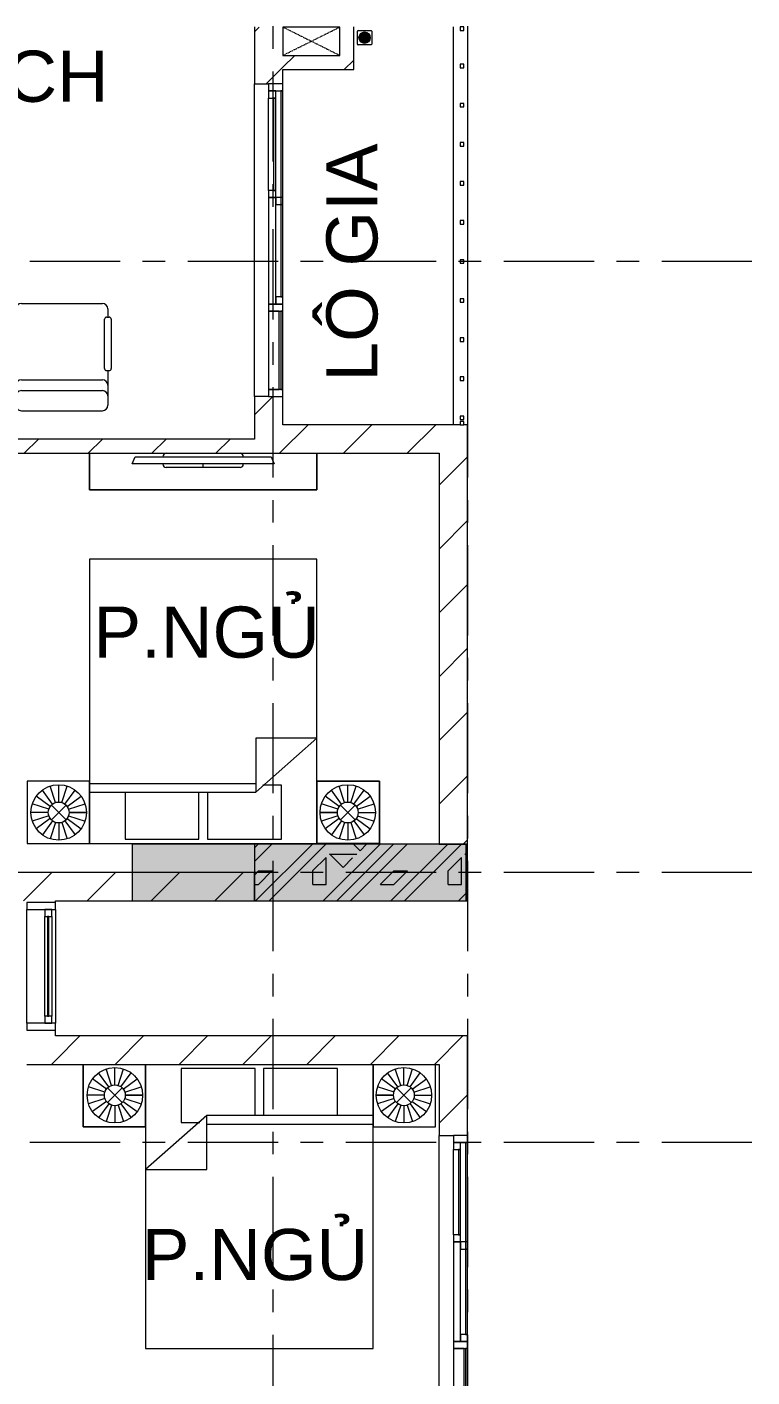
# Model space of a CAD drawing. Header units: millimetres. Extents: x -20144 to 117103, y -11426 to 48263.
# Drawn here: x 108901 to 114001, y 23300 to 32800 of the extents above; entities that cross this region are included whole.
import ezdxf

# ---------------------------------------------------------------- set-up
doc = ezdxf.new("R2010")
doc.units = ezdxf.units.MM
doc.linetypes.add('Dash_2_', pattern=[6.35, 3.175, -3.175])
doc.linetypes.add('Grid Line', pattern=[22.225, 12.7, -3.175, 3.175, -3.175])
for name, color, linetype, lineweight in [('A-DETL-GENF', 31, 'Continuous', 5), ('A-DETL-GENF-HDLN', 161, 'Dash_2_', 5), ('CHU', 181, 'Continuous', 5), ('CUA', 31, 'Continuous', 9), ('HATCH-TUONG', 152, 'Continuous', 9), ('NET CAT', 3, 'Continuous', 5), ('NET THAY 2', 55, 'Continuous', 5), ('NET-CAT', 3, 'Continuous', 9), ('NET-THAY', 2, 'Continuous', 15), ('THIET BI', 44, 'Continuous', 5), ('THIET-BI', 44, 'Continuous', 5), ('TRUC', 225, 'Continuous', 5)]:
    doc.layers.add(name, color=color, linetype=linetype, lineweight=lineweight)
doc.styles.add('Arial_4', font='arial.ttf', dxfattribs={"height": 360})
pattern_1 = [(45, (71000, 0), (-224.5064, 224.5064), [])]

# ---------------------------------------------------------------- blocks, each defined once
blk = doc.blocks.new('ALC1807-ASCENT PLAZA-KET CAU 1_rvt-1-MẶT BẰNG TẦNG 5 ĐẾN TẦNG 22')
at = {"layer": 'NET CAT'}
blk.add_hatch(color=7, dxfattribs=at).paths.add_polyline_path([(40990.5, 26649.9), (40990.5, 27049.9), (38640.5, 27049.9), (38640.5, 26649.9), (40150.5, 26649.9)], flags=0)
at = {"layer": 'NET CAT', "color": 90, "lineweight": 13}
for p, q in [((39900.5, 27049.9), (38640.5, 27049.9)), ((38640.5, 27049.9), (38640.5, 26649.9)), ((40990.5, 27049.9), (40150.5, 27049.9)), ((40990.5, 26649.9), (40990.5, 27049.9)), ((38640.5, 26649.9), (40990.5, 26649.9))]:
    blk.add_line(p, q, dxfattribs=at)
at = {"layer": 'NET-THAY', "color": 50}
blk.add_line((40990.5, 27049.9), (41000.5, 27049.9), dxfattribs=at)
blk = doc.blocks.new('X-GIUONG - X-GIUONG-V63-MẶT BẰNG TẦNG 23')
at = {"layer": 'THIET BI'}
for p, q in [((-1239, 0), (-1239, -439)), ((-1239, -439), (-1239, 0)), ((-1059.6, -158.2), (-1131.2, -59.5)), ((-1039.2, -147.8), (-1076.9, -31.8)), ((-1016.6, -144.2), (-1016.6, -22.2)), ((-993.9, -147.8), (-956.3, -31.8)), ((-973.5, -158.2), (-901.9, -59.5)), ((-800, -439), (-800, 0)), ((-800, 0), (-800, -2000)), ((-800, 0), (-800, -439)), ((-800, 0), (-800, -2000)), ((-550, -30), (-550, -410)), ((-30, -30), (-550, -30)), ((-30, -360), (-30, -30)), ((30, -30), (30, -360)), ((550, -30), (30, -30)), ((550, -360), (550, -30)), ((800, 0), (800, -439)), ((800, -2000), (800, 0)), ((800, 0), (800, -439)), ((800, -2000), (800, 0)), ((973.5, -158.2), (901.9, -59.5)), ((993.9, -147.8), (956.3, -31.8)), ((1016.6, -144.2), (1016.6, -22.2)), ((1039.2, -147.8), (1076.9, -31.8)), ((1059.6, -158.2), (1131.2, -59.5)), ((1239, -439), (1239, 0)), ((1239, -439), (1239, 0)), ((-1086.1, -194.8), (-1202.1, -157.1)), ((-1075.8, -174.4), (-1174.4, -102.7)), ((-1068.3, -269.1), (-964.8, -165.6)), ((-1068.3, -165.6), (-964.8, -269.1)), ((-957.4, -174.4), (-858.7, -102.7)), ((-947, -194.8), (-831, -157.1)), ((947, -194.8), (831, -157.1)), ((957.4, -174.4), (858.7, -102.7)), ((1068.3, -269.1), (964.8, -165.6)), ((1068.3, -165.6), (964.8, -269.1)), ((1075.8, -174.4), (1174.4, -102.7)), ((1086.1, -194.8), (1202.1, -157.1)), ((-1089.7, -217.4), (-1211.7, -217.4)), ((-1086.1, -240), (-1202.1, -277.7)), ((-1075.8, -260.4), (-1174.4, -332.1)), ((-1059.6, -276.6), (-1131.2, -375.2)), ((-973.5, -276.6), (-901.9, -375.2)), ((-957.4, -260.4), (-858.7, -332.1)), ((-947, -240), (-831, -277.7)), ((-943.4, -217.4), (-821.4, -217.4)), ((-821.4, -217.4), (-943.4, -217.4)), ((943.4, -217.4), (821.4, -217.4)), ((821.4, -217.4), (943.4, -217.4)), ((947, -240), (831, -277.7)), ((957.4, -260.4), (858.7, -332.1)), ((973.5, -276.6), (901.9, -375.2)), ((1059.6, -276.6), (1131.2, -375.2)), ((1075.8, -260.4), (1174.4, -332.1)), ((1086.1, -240), (1202.1, -277.7)), ((1089.7, -217.4), (1211.7, -217.4)), ((-1039.2, -287), (-1076.9, -402.9)), ((-1016.6, -290.5), (-1016.6, -412.5)), ((-993.9, -287), (-956.3, -402.9)), ((-370, -360), (-800, -740)), ((-370, -740), (-370, -360)), ((800, -360), (-370, -360)), ((993.9, -287), (956.3, -402.9)), ((1016.6, -290.5), (1016.6, -412.5)), ((1039.2, -287), (1076.9, -402.9)), ((-1239, -439), (-800, -439)), ((-800, -439), (-1239, -439)), ((-550, -410), (-420, -410)), ((-370, -420), (800, -420)), ((800, -439), (1239, -439)), ((800, -439), (1239, -439)), ((-800, -740), (-370, -740)), ((-800, -2000), (800, -2000)), ((-800, -2000), (800, -2000))]:
    blk.add_line(p, q, dxfattribs=at)
for centre, radius in [((-1016.6, -217.4), 195.1), ((1016.6, -217.4), 195.1), ((-1016.6, -217.4), 73.2), ((1016.6, -217.4), 73.2)]:
    blk.add_circle(centre, radius, dxfattribs=at)
blk = doc.blocks.new('X-PHONG NGU 2 - X-PHONG NGU 2_Recovery_-378306-MẶT BẰNG TẦNG 23')
at = {"layer": 'CUA'}
for p, q in [((-1000, 0), (-1050, 0)), ((-1050, 0), (-1050, -100)), ((-450, 0), (-1000, 0)), ((-1000, 0), (-1000, -75)), ((-1000, -100), (-1000, 0)), ((-450, -75), (-450, 0)), ((-400, 0), (-450, 0)), ((-450, 0), (-450, -100)), ((300, 0), (-400, 0)), ((-400, 0), (-400, -50)), ((-400, -100), (-400, 0)), ((300, -50), (300, 0)), ((350, 0), (300, 0)), ((300, 0), (300, -50)), ((350, -50), (350, 0)), ((350, 0), (950, 0)), ((1000, 0), (950, 0)), ((950, 0), (950, -50)), ((1050, 0), (1000, 0)), ((1000, 0), (1000, -100)), ((1000, -50), (1000, 0)), ((1050, -100), (1050, 0)), ((-1000, -75), (-450, -75)), ((-450, -85), (-1000, -85)), ((-1000, -85), (-1000, -100)), ((-450, -100), (-450, -85)), ((-400, -50), (300, -50)), ((-350, -50), (-400, -50)), ((-400, -50), (-400, -100)), ((-350, -100), (-350, -50)), ((250, -85), (-350, -85)), ((-350, -85), (-350, -100)), ((300, -50), (250, -50)), ((250, -50), (250, -100)), ((1000, -85), (250, -85)), ((250, -85), (250, -100)), ((250, -100), (250, -85)), ((300, -50), (350, -50)), ((300, -100), (300, -50)), ((950, -35), (350, -35)), ((350, -35), (350, -50)), ((350, -50), (950, -50)), ((950, -50), (950, -35)), ((950, -50), (1000, -50)), ((1000, -100), (1000, -85)), ((-1050, -100), (-1000, -100)), ((-1000, -100), (-450, -100)), ((-450, -100), (-400, -100)), ((-400, -100), (-350, -100)), ((-350, -100), (250, -100)), ((250, -100), (1000, -100)), ((250, -100), (300, -100)), ((1000, -100), (1050, -100))]:
    blk.add_line(p, q, dxfattribs=at)
blk = doc.blocks.new('X-PHONG NGU 5 - X-PHONG NGU 900-417337-MẶT BẰNG TẦNG 23')
at = {"layer": 'CUA'}
for p, q in [((-400, 100), (-450, 100)), ((-450, 100), (-450, -100)), ((-400, -100), (-400, 100)), ((-400, 100), (400, 100)), ((450, 100), (400, 100)), ((400, 100), (400, -100)), ((450, -100), (450, 100)), ((-350, -25), (-400, -25)), ((-400, -25), (-400, -75)), ((-400, -75), (-350, -75)), ((-350, -75), (-350, -25)), ((-350, -25), (350, -25)), ((350, -45), (-350, -45)), ((-350, -45), (-350, -55)), ((-350, -55), (350, -55)), ((350, -75), (-350, -75)), ((400, -25), (350, -25)), ((350, -25), (350, -75)), ((350, -55), (350, -45)), ((350, -75), (400, -75)), ((400, -75), (400, -25)), ((-450, -100), (-400, -100)), ((400, -100), (-400, -100)), ((400, -100), (450, -100))]:
    blk.add_line(p, q, dxfattribs=at)
blk = doc.blocks.new('Railing - 25mm-666288-MẶT BẰNG TẦNG 23')
at = {"layer": 'NET THAY 2'}
for p, q in [((12.5, 12.5), (-12.5, 12.5)), ((-12.5, 12.5), (-12.5, -12.5)), ((12.5, -12.5), (12.5, 12.5)), ((-12.5, -12.5), (12.5, -12.5))]:
    blk.add_line(p, q, dxfattribs=at)
blk = doc.blocks.new('Railing - Railing-474190-MẶT BẰNG TẦNG 23')
for p in [(40960.6, 32787.4), (40960.6, 32524.9), (40960.6, 32249.9), (40960.6, 31974.9), (40960.6, 31699.9), (40960.6, 31424.9), (40960.6, 31149.9), (40960.6, 30874.9), (40960.6, 30599.9), (40960.6, 30324.9), (40960.6, 30049.9), (40960.6, 30012.4)]:
    blk.add_blockref('Railing - 25mm-666288-MẶT BẰNG TẦNG 23', p)
blk = doc.blocks.new('X-PHONG NGU 2 - X-PHONG NGU 2200-476018-MẶT BẰNG TẦNG 23')
at = {"layer": 'CUA'}
for p, q in [((-1050, 0), (-1100, 0)), ((-1100, 0), (-1100, -100)), ((-500, 0), (-1050, 0)), ((-1050, 0), (-1050, -75)), ((-1050, -100), (-1050, 0)), ((-500, -75), (-500, 0)), ((-450, 0), (-500, 0)), ((-500, 0), (-500, -100)), ((300, 0), (-450, 0)), ((-450, 0), (-450, -50)), ((-450, -100), (-450, 0)), ((300, -50), (300, 0)), ((350, 0), (300, 0)), ((300, 0), (300, -50)), ((350, -50), (350, 0)), ((350, 0), (1000, 0)), ((1050, 0), (1000, 0)), ((1000, 0), (1000, -50)), ((1100, 0), (1050, 0)), ((1050, 0), (1050, -100)), ((1050, -50), (1050, 0)), ((1100, -100), (1100, 0)), ((-1050, -75), (-500, -75)), ((-500, -85), (-1050, -85)), ((-1050, -85), (-1050, -100)), ((-500, -100), (-500, -85)), ((-450, -50), (300, -50)), ((-400, -50), (-450, -50)), ((-450, -50), (-450, -100)), ((-400, -100), (-400, -50)), ((250, -85), (-400, -85)), ((-400, -85), (-400, -100)), ((300, -50), (250, -50)), ((250, -50), (250, -100)), ((1050, -85), (250, -85)), ((250, -85), (250, -100)), ((250, -100), (250, -85)), ((300, -50), (350, -50)), ((300, -100), (300, -50)), ((1000, -35), (350, -35)), ((350, -35), (350, -50)), ((350, -50), (1000, -50)), ((1000, -50), (1000, -35)), ((1000, -50), (1050, -50)), ((1050, -100), (1050, -85)), ((-1100, -100), (-1050, -100)), ((-1050, -100), (-500, -100)), ((-500, -100), (-450, -100)), ((-450, -100), (-400, -100)), ((-400, -100), (250, -100)), ((250, -100), (1050, -100)), ((250, -100), (300, -100)), ((1050, -100), (1100, -100))]:
    blk.add_line(p, q, dxfattribs=at)
blk = doc.blocks.new('X-GIUONG - X-GIUONG-V64-MẶT BẰNG TẦNG 23')
at = {"layer": 'THIET BI'}
for p, q in [((-800, 0), (-1239, 0)), ((-1239, 0), (-1239, -439)), ((-1239, 0), (-800, 0)), ((-1239, -439), (-1239, 0)), ((-1059.6, -158.2), (-1131.2, -59.5)), ((-1039.2, -147.8), (-1076.9, -31.8)), ((-1016.6, -144.2), (-1016.6, -22.2)), ((-993.9, -147.8), (-956.3, -31.8)), ((-973.5, -158.2), (-901.9, -59.5)), ((-800, -439), (-800, 0)), ((800, 0), (-800, 0)), ((-800, 0), (-800, -2000)), ((800, 0), (-800, 0)), ((-800, 0), (-800, -439)), ((-800, 0), (-800, -2000)), ((-550, -30), (-550, -410)), ((-30, -30), (-550, -30)), ((-30, -360), (-30, -30)), ((30, -30), (30, -360)), ((550, -30), (30, -30)), ((550, -360), (550, -30)), ((1239, 0), (800, 0)), ((800, 0), (800, -439)), ((800, -2000), (800, 0)), ((1239, 0), (800, 0)), ((800, 0), (800, -439)), ((800, -2000), (800, 0)), ((973.5, -158.2), (901.9, -59.5)), ((993.9, -147.8), (956.3, -31.8)), ((1016.6, -144.2), (1016.6, -22.2)), ((1039.2, -147.8), (1076.9, -31.8)), ((1059.6, -158.2), (1131.2, -59.5)), ((1239, -439), (1239, 0)), ((1239, -439), (1239, 0)), ((-1086.1, -194.8), (-1202.1, -157.1)), ((-1075.8, -174.4), (-1174.4, -102.7)), ((-1068.3, -269.1), (-964.8, -165.6)), ((-1068.3, -165.6), (-964.8, -269.1)), ((-957.4, -174.4), (-858.7, -102.7)), ((-947, -194.8), (-831, -157.1)), ((947, -194.8), (831, -157.1)), ((957.4, -174.4), (858.7, -102.7)), ((1068.3, -269.1), (964.8, -165.6)), ((1068.3, -165.6), (964.8, -269.1)), ((1075.8, -174.4), (1174.4, -102.7)), ((1086.1, -194.8), (1202.1, -157.1)), ((-1089.7, -217.4), (-1211.7, -217.4)), ((-1086.1, -240), (-1202.1, -277.7)), ((-1075.8, -260.4), (-1174.4, -332.1)), ((-1059.6, -276.6), (-1131.2, -375.2)), ((-973.5, -276.6), (-901.9, -375.2)), ((-957.4, -260.4), (-858.7, -332.1)), ((-947, -240), (-831, -277.7)), ((-943.4, -217.4), (-821.4, -217.4)), ((-821.4, -217.4), (-943.4, -217.4)), ((943.4, -217.4), (821.4, -217.4)), ((821.4, -217.4), (943.4, -217.4)), ((947, -240), (831, -277.7)), ((957.4, -260.4), (858.7, -332.1)), ((973.5, -276.6), (901.9, -375.2)), ((1059.6, -276.6), (1131.2, -375.2)), ((1075.8, -260.4), (1174.4, -332.1)), ((1086.1, -240), (1202.1, -277.7)), ((1089.7, -217.4), (1211.7, -217.4)), ((-1039.2, -287), (-1076.9, -402.9)), ((-1016.6, -290.5), (-1016.6, -412.5)), ((-993.9, -287), (-956.3, -402.9)), ((-370, -360), (-800, -740)), ((-370, -740), (-370, -360)), ((800, -360), (-370, -360)), ((993.9, -287), (956.3, -402.9)), ((1016.6, -290.5), (1016.6, -412.5)), ((1039.2, -287), (1076.9, -402.9)), ((-1239, -439), (-800, -439)), ((-800, -439), (-1239, -439)), ((-550, -410), (-420, -410)), ((-370, -420), (800, -420)), ((800, -439), (1239, -439)), ((800, -439), (1239, -439)), ((-800, -740), (-370, -740)), ((-800, -2000), (800, -2000)), ((-800, -2000), (800, -2000))]:
    blk.add_line(p, q, dxfattribs=at)
for centre, radius in [((-1016.6, -217.4), 195.1), ((1016.6, -217.4), 195.1), ((-1016.6, -217.4), 73.2), ((1016.6, -217.4), 73.2)]:
    blk.add_circle(centre, radius, dxfattribs=at)
blk = doc.blocks.new('X-TV - X-TV-482805-MẶT BẰNG TẦNG 23')
at = {"layer": 'THIET BI'}
for p, q in [((1600, 257.1), (0, 257.1)), ((0, 257.1), (0, 0)), ((0, 257.1), (1600, 257.1)), ((0, 0), (0, 257.1)), ((1600, 0), (1600, 257.1)), ((1600, 257.1), (1600, 0)), ((540, 100), (1060, 100)), ((800, 100), (800, 75)), ((300, 75), (1300, 75)), ((322.5, 25), (300, 75)), ((1277.5, 25), (322.5, 25)), ((1300, 75), (1277.5, 25))]:
    blk.add_line(p, q, dxfattribs=at)
for centre, start_param, end_param in [((540, 75), 0, 1.570796), ((1060, 75), 4.712389, 6.283185), ((540, 25), 1.570796, 3.141593), ((1060, 25), 3.141593, 4.712389)]:
    blk.add_ellipse(centre, major_axis=(0, 25), ratio=0.9, start_param=start_param, end_param=end_param, dxfattribs=at)
blk = doc.blocks.new('X-PHEU - X-PHEU-444926-MẶT BẰNG TẦNG 23')
at = {"layer": 'THIET-BI'}
for p, q in [((25, 29), (25, 121)), ((29, 125), (121, 125)), ((47.5, 51.8), (47.5, 98.2)), ((52.5, 103.1), (52.5, 46.9)), ((57.5, 43.5), (57.5, 106.5)), ((62.5, 108.8), (62.5, 41.2)), ((67.5, 39.8), (67.5, 110.2)), ((72.5, 110.9), (72.5, 78.1)), ((77.5, 78.1), (77.5, 110.9)), ((82.5, 110.2), (82.5, 39.8)), ((87.5, 41.2), (87.5, 108.8)), ((92.5, 106.5), (92.5, 43.5)), ((97.5, 46.9), (97.5, 103.1)), ((102.5, 98.2), (102.5, 51.8)), ((125, 121), (125, 29)), ((121, 25), (29, 25)), ((42.5, 90.5), (42.5, 59.5)), ((72.5, 71.9), (72.5, 39.1)), ((77.5, 39.1), (77.5, 71.9)), ((107.5, 59.5), (107.5, 90.5))]:
    blk.add_line(p, q, dxfattribs=at)
blk.add_circle((75, 75), 40, dxfattribs=at)
for centre, radius, start, end in [((29, 121), 4, 90, 180), ((75, 75), 36, 139.80824, 154.52563), ((75, 75), 36, 119.0853, 128.68219), ((75, 75), 36, 102.0247, 110.31751), ((75, 75), 36, 90, 93.98208), ((75, 75), 36, 86.01792, 90), ((75, 75), 36, 69.68249, 77.9753), ((75, 75), 36, 51.31781, 60.9147), ((75, 75), 36, 25.47437, 40.19176), ((121, 121), 4, 0, 90), ((29, 29), 4, 180, 270), ((75, 75), 36, 205.47437, 220.19176), ((75, 75), 36, 231.31781, 240.9147), ((75, 75), 36, 249.68249, 257.9753), ((75, 75), 4, 128.68219, 231.31781), ((75, 75), 36, 266.01792, 270), ((75, 75), 36, 270, 273.98208), ((75, 75), 4, 308.68219, 51.31781), ((75, 75), 36, 282.0247, 290.31751), ((75, 75), 36, 299.0853, 308.68219), ((75, 75), 36, 319.80824, 334.52563), ((121, 29), 4, 270, 360)]:
    blk.add_arc(centre, radius, start, end, dxfattribs=at)
blk = doc.blocks.new('X-SOFA - X-SOFA-V73-MẶT BẰNG TẦNG 23')
at = {"layer": 'THIET BI'}
for p, q in [((-716.2, 969.2), (-658.4, 969.2)), ((-658.4, 959.8), (-658.4, 978.7)), ((-644.3, 992.8), (-295.7, 992.8)), ((-281.5, 978.7), (-281.5, 959.8)), ((-281.5, 969.2), (-103.7, 969.2)), ((-103.7, 969.2), (-37.7, 969.2)), ((-753.8, 360.8), (-753.8, 931.5)), ((-295.7, 945.7), (-644.3, 945.7)), ((-216.7, 360.8), (-216.7, 931.5)), ((-141.3, 360.8), (-141.3, 931.5)), ((0, 360.8), (0, 931.5)), ((-1250, 325), (-1900, 325)), ((-1900, 325), (-1900, -325)), ((-1900, 325), (-1900, -325)), ((-1250, 325), (-1900, 325)), ((-1250, -325), (-1250, 325)), ((-1250, -325), (-1250, 325)), ((-753.8, -285.4), (-753.8, 285.4)), ((-716.2, 323.1), (-103.7, 323.1)), ((-216.7, -285.4), (-216.7, 285.4)), ((-141.3, -285.4), (-141.3, 285.4)), ((-103.7, 323.1), (-37.7, 323.1)), ((0, 285.4), (0, -285.4)), ((-1900, -325), (-1250, -325)), ((-1900, -325), (-1250, -325)), ((-753.8, -360.8), (-753.8, -931.5)), ((-716.2, -323.1), (-37.7, -323.1)), ((-216.7, -360.8), (-216.7, -931.5)), ((-141.3, -360.8), (-141.3, -931.5)), ((0, -360.8), (0, -931.5)), ((-295.7, -945.7), (-644.3, -945.7)), ((-716.2, -969.2), (-658.4, -969.2)), ((-658.4, -959.8), (-658.4, -978.7)), ((-644.3, -992.8), (-295.7, -992.8)), ((-281.5, -978.7), (-281.5, -959.8)), ((-103.7, -969.2), (-281.5, -969.2)), ((-37.7, -969.2), (-103.7, -969.2))]:
    blk.add_line(p, q, dxfattribs=at)
for centre, radius, start, end in [((-716.2, 931.5), 37.7, 90, 180), ((-644.3, 978.7), 14.1, 90, 180), ((-644.3, 959.8), 14.1, 180, 270), ((-295.7, 978.7), 14.1, 360, 90), ((-295.7, 959.8), 14.1, 270, 0), ((-179, 931.5), 37.7, 90, 180), ((-103.7, 931.5), 37.7, 90, 180), ((-37.7, 931.5), 37.7, 360, 90), ((-716.2, 360.8), 37.7, 180, 270), ((-716.2, 285.4), 37.7, 90, 180), ((-179, 360.8), 37.7, 180, 270), ((-179, 285.4), 37.7, 90, 180), ((-103.7, 360.8), 37.7, 180, 270), ((-103.7, 285.4), 37.7, 90, 180), ((-37.7, 360.8), 37.7, 270, 0), ((-37.7, 285.4), 37.7, 360, 90), ((-716.2, -285.4), 37.7, 180, 270), ((-716.2, -360.8), 37.7, 90, 180), ((-179, -285.4), 37.7, 180, 270), ((-179, -360.8), 37.7, 90, 180), ((-103.7, -285.4), 37.7, 180, 270), ((-103.7, -360.8), 37.7, 90, 180), ((-37.7, -285.4), 37.7, 270, 0), ((-37.7, -360.8), 37.7, 360, 90), ((-716.2, -931.5), 37.7, 180, 270), ((-644.3, -959.8), 14.1, 90, 180), ((-295.7, -959.8), 14.1, 360, 90), ((-179, -931.5), 37.7, 180, 270), ((-103.7, -931.5), 37.7, 180, 270), ((-37.7, -931.5), 37.7, 270, 0), ((-644.3, -978.7), 14.1, 180, 270), ((-295.7, -978.7), 14.1, 270, 0)]:
    blk.add_arc(centre, radius, start, end, dxfattribs=at)
blk = doc.blocks.new('Family2 - Family1 2-690891-MẶT BẰNG TẦNG 23')
at = {"layer": 'A-DETL-GENF'}
for p, q in [((400, 200), (0, 200)), ((0, 200), (0, 0)), ((400, 0), (400, 200)), ((0, 0), (400, 0))]:
    blk.add_line(p, q, dxfattribs=at)
at = {"layer": 'A-DETL-GENF-HDLN'}
for p, q in [((0, 200), (400, 0.8)), ((0, 0), (400, 199.2))]:
    blk.add_line(p, q, dxfattribs=at)

msp = doc.modelspace()

# ---------------------------------------------------------------- hatches: boundary and pattern name
at = {"layer": 'HATCH-TUONG', "lineweight": 5}
h = msp.add_hatch(dxfattribs=at)
h.set_pattern_fill('FP_4', color=256, style=0, pattern_type=2)
h.set_pattern_definition(pattern_1)
h.paths.add_polyline_path([(110700.5, 32599.8), (110700.5, 32799.9), (110500.5, 32799.8), (110500.5, 32599.8)], flags=0)
h = msp.add_hatch(dxfattribs=at)
h.set_pattern_fill('FP_4', color=256, style=0, pattern_type=2)
h.set_pattern_definition(pattern_1)
h.paths.add_polyline_path([(110600.5, 29999.9), (110700.5, 29999.9), (110700.5, 30199.9), (110500.5, 30199.9), (110500.5, 29999.9)], flags=0)
h.paths.add_polyline_path([(110600.5, 32399.9), (110700.5, 32399.9), (110700.5, 32599.8), (110500.5, 32599.8), (110500.5, 32399.9)], flags=0)
h = msp.add_hatch(dxfattribs=at)
h.set_pattern_fill('FP_4', color=256, style=0, pattern_type=2)
h.set_pattern_definition(pattern_1)
h.paths.add_polyline_path([(111100.5, 32499.8), (111200.5, 32499.8), (111200.5, 32599.8), (110700.5, 32599.8), (110700.5, 32499.8)], flags=0)
h = msp.add_hatch(dxfattribs=at)
h.set_pattern_fill('FP_4', color=256, style=0, pattern_type=2)
h.set_pattern_definition(pattern_1)
h.paths.add_polyline_path([(111800.5, 29799.9), (111800.5, 29999.9), (110500.5, 29999.9), (110500.5, 29799.9)], flags=0)
h = msp.add_hatch(dxfattribs=at)
h.set_pattern_fill('FP_4', color=256, style=0, pattern_type=2)
h.set_pattern_definition(pattern_1)
h.paths.add_polyline_path([(111800.5, 27050.1), (112000.5, 27050.1), (112000.5, 29999.9), (111800.5, 29999.9), (111800.5, 28416.5)], flags=0)
h = msp.add_hatch(dxfattribs=at)
h.set_pattern_fill('FP_4', color=256, style=0, pattern_type=2)
h.set_pattern_definition(pattern_1)
h.paths.add_polyline_path([(110329.2, 29799.9), (110500.5, 29799.9), (110500.5, 29899.9), (106850.5, 29899.9), (106850.5, 29799.9)], flags=0)
h.paths.add_polyline_path([(105216, 29799.9), (105950.5, 29799.9), (105950.5, 29899.9), (104750.5, 29899.9), (104750.5, 29799.9)], flags=0)
h = msp.add_hatch(dxfattribs=at)
h.set_pattern_fill('FP_4', color=256, style=0, pattern_type=2)
h.set_pattern_definition(pattern_1)
h.paths.add_polyline_path([(110500.5, 26649.9), (110500.5, 26849.9), (103598.7, 26849.9), (103598.7, 26649.9), (110329.2, 26649.9)], flags=0)
h = msp.add_hatch(dxfattribs=at)
h.set_pattern_fill('FP_4', color=256, style=0, pattern_type=2)
h.set_pattern_definition(pattern_1)
h.paths.add_polyline_path([(109100.5, 25499.9), (109100.5, 25739.9), (108900.5, 25739.9), (108900.5, 25499.9)], flags=0)
h.paths.add_polyline_path([(108900.5, 26639.9), (109100.5, 26639.9), (109100.5, 26649.9), (108900.5, 26649.9)], flags=0)
h = msp.add_hatch(dxfattribs=at)
h.set_pattern_fill('FP_4', color=256, style=0, pattern_type=2)
h.set_pattern_definition(pattern_1)
h.paths.add_polyline_path([(111800.5, 25499.9), (112000.5, 25499.9), (112000.5, 25699.9), (109100.5, 25699.9), (109100.5, 25499.9), (110329.2, 25499.9)], flags=0)
h = msp.add_hatch(dxfattribs=at)
h.set_pattern_fill('FP_4', color=256, style=0, pattern_type=2)
h.set_pattern_definition(pattern_1)
h.paths.add_polyline_path([(111948, 22199.9), (111948, 22200), (112000.5, 22199.9), (112000.5, 22900), (111800.5, 22900), (111800.5, 22199.9)], flags=0)
h.paths.add_polyline_path([(111900.5, 25000), (112000.5, 25000), (112000.5, 25499.9), (111800.5, 25499.9), (111800.5, 25000)], flags=0)
at = {"layer": 'NET CAT'}
h = msp.add_hatch(dxfattribs=at)
h.set_pattern_fill('FP_1', color=256, style=0, pattern_type=2)
h.set_pattern_definition([(45, (71095.25, 0), (-476.246, 476.246), []), (45, (71190.5, 0), (-476.246, 476.246), []), (45, (71000, 0), (-476.246, 476.246), []), (45, (71476.25, 0), (-476.246, 476.246), []), (45, (71571.5, 0), (-476.246, 476.246), []), (0, (71381, 95.25), (0, 952.5), [95.25, -857.25]), (0, (71476.25, 190.5), (0, 952.5), [95.25, -857.25]), (45, (71381, 95.25), (0, 952.491), [134.683, -1212.342]), (45, (71476.25, 95.25), (0, 952.491), [134.683, -1212.342]), (0, (71381, 95.25), (0, 952.5), [95.25, -857.25]), (90, (70904.75, 95.25), (-952.5, 6e-14), [95.25, -857.25]), (90, (71000, 95.25), (-952.5, 6e-14), [190.5, -762]), (45, (70904.75, 190.5), (0, 952.491), [134.683, -1212.342]), (90, (71762, 381), (-952.5, 6e-14), [95.25, -857.25]), (0, (71666.75, 381), (0, 952.5), [95.25, -857.25]), (45, (71666.75, 381), (0, 952.491), [134.683, -1212.342]), (0, (71857.25, 95.25), (0, 952.5), [95.25, -857.25]), (0, (71857.25, 571.5), (0, 952.5), [95.25, -857.25]), (90, (72047.75, 666.75), (-952.5, 6e-14), [95.25, -857.25]), (45, (71857.25, 571.5), (0, 952.491), [269.367, -1077.659]), (45, (71952.5, 571.5), (0, 952.491), [134.683, -1212.342]), (45, (72143, 762), (0, 952.491), [134.683, -1212.342]), (0, (72143, 857.25), (0, 952.5), [95.25, -857.25]), (90, (72143, 762), (-952.5, 6e-14), [95.25, -857.25]), (0, (71476.25, 762), (0, 952.5), [95.25, -857.25]), (0, (71666.75, 857.25), (0, 952.5), [95.25, -857.25]), (90, (71571.5, 762), (-952.5, 6e-14), [95.25, -857.25]), (90, (71666.75, 762), (-952.5, 6e-14), [95.25, -857.25]), (45, (71476.25, 762), (0, 952.491), [134.684, -1212.342]), (45, (71666.75, 762), (0, 952.491), [134.684, -1212.342]), (135, (71119, 214.8), (-952.491, 6e-14), [134.683, -1212.342]), (135, (71238.1, 333.4), (-952.491, 6e-14), [134.683, -1212.342]), (135, (71309.56, 404.8), (-952.491, 6e-14), [134.683, -1212.342]), (135, (71333.4, 428.6), (-952.491, 6e-14), [134.683, -1212.342]), (135, (71381, 476.25), (-952.491, 6e-14), [134.684, -1212.342]), (135, (71404.8, 500.06), (-952.491, 6e-14), [134.683, -1212.342]), (135, (71476.25, 571.5), (-952.491, 6e-14), [134.684, -1212.342]), (135, (71523.9, 619.1), (-952.491, 6e-14), [134.684, -1212.342]), (45, (71119, 214.8), (0, 952.491), [95.25, -1251.775]), (45, (71238.1, 333.4), (0, 952.491), [67.361, -1279.665]), (45, (71404.8, 500.06), (0, 952.491), [67.361, -1279.665]), (45, (71309.56, 595.3), (0, 952.491), [67.361, -1279.665]), (45, (71476.25, 571.5), (0, 952.491), [67.361, -1279.665]), (45, (71381, 666.75), (0, 952.491), [67.361, -1279.665]), (0, (71024.2, 309.5), (0, 952.5), [190.043, -762.457]), (0, (71238.1, 523.9), (0, 952.5), [95.25, -857.25])])
h.paths.add_polyline_path([(112000.5, 26649.9), (112000.5, 27049.9), (110500.5, 27049.9), (110500.5, 26649.9)], flags=0)

# ---------------------------------------------------------------- linework, layer by layer
at = {"layer": 'NET CAT', "lineweight": 13}
for p, q in [((112000.5, 27049.9), (110500.5, 27049.9)), ((110500.5, 27049.9), (110500.5, 26649.9)), ((112000.5, 26649.9), (112000.5, 27049.9)), ((110500.5, 26649.9), (112000.5, 26649.9))]:
    msp.add_line(p, q, dxfattribs=at)
at = {"layer": 'NET-CAT', "lineweight": 15}
for p, q in [((110500.5, 32799.9), (110500.5, 32599.8)), ((111200.5, 32599.8), (111200.5, 32799.9)), ((110500.5, 32599.8), (110500.5, 32399.9)), ((111200.5, 32499.8), (111200.5, 32599.8)), ((110700.5, 32399.9), (110700.5, 32499.8)), ((110700.5, 32499.8), (111200.5, 32499.8)), ((110500.5, 32399.9), (110600.5, 32399.9)), ((110600.5, 30199.9), (110500.5, 30199.9)), ((110500.5, 30199.9), (110500.5, 29999.9)), ((110700.5, 29999.9), (110700.5, 30199.9)), ((110500.5, 29999.9), (110500.5, 29899.9)), ((111800.5, 29999.9), (110700.5, 29999.9)), ((111948.1, 29999.9), (111800.5, 29999.9)), ((112000.5, 29999.9), (111973.1, 29999.9)), ((112000.5, 27050.1), (112000.5, 29999.9)), ((110500.5, 29899.9), (106850.5, 29899.9)), ((106850.5, 29799.9), (110500.5, 29799.9)), ((110500.5, 29799.9), (111800.5, 29799.9)), ((111800.5, 29799.9), (111800.5, 27050.1)), ((111800.5, 27050.1), (112000.5, 27050.1)), ((110500.5, 26849.9), (107600.5, 26849.9)), ((110500.5, 26649.9), (110500.5, 26849.9)), ((109100.5, 26649.9), (110500.5, 26649.9)), ((109100.5, 26639.9), (109100.5, 26649.9)), ((109100.5, 25699.9), (109100.5, 25739.9)), ((112000.5, 25699.9), (109100.5, 25699.9)), ((112000.5, 25499.9), (112000.5, 25699.9)), ((108900.5, 25499.9), (109100.5, 25499.9)), ((109100.5, 25499.9), (111800.5, 25499.9)), ((111800.5, 25499.9), (111800.5, 25000)), ((112000.5, 25000), (112000.5, 25499.9)), ((111800.5, 25000), (111900.5, 25000))]:
    msp.add_line(p, q, dxfattribs=at)
at = {"layer": 'NET-THAY', "lineweight": 9}
for p, q in [((111900.5, 29999.9), (111900.5, 32799.9)), ((112000.5, 32799.9), (112000.5, 29999.9)), ((110500.5, 30199.9), (110500.5, 32399.9)), ((111800.5, 22900), (111800.5, 25000))]:
    msp.add_line(p, q, dxfattribs=at)
at = {"layer": 'TRUC', "linetype": 'Grid Line', "ltscale": 50}
for p, q in [((110630.5, 43599.9), (110630.5, -7167.6)), ((112000.5, 43599.9), (112000.5, -4500.1)), ((114000.5, 31149.9), (56593, 31149.9)), ((114000.5, 26849.9), (58907.6, 26849.9)), ((114000.5, 24949.9), (56593, 24949.9))]:
    msp.add_line(p, q, dxfattribs=at)

# ---------------------------------------------------------------- block references
at = {"lineweight": 5}
for name, p in [('ALC1807-ASCENT PLAZA-KET CAU 1_rvt-1-MẶT BẰNG TẦNG 5 ĐẾN TẦNG 22', (71000, -0.1)), ('Family2 - Family1 2-690891-MẶT BẰNG TẦNG 23', (110700.5, 32599.8))]:
    msp.add_blockref(name, p, dxfattribs=at)
at = {"lineweight": 9}
for name, p, rotation in [('X-PHEU - X-PHEU-444926-MẶT BẰNG TẦNG 23', (111200.5, 32799.9), 270), ('X-PHONG NGU 2 - X-PHONG NGU 2200-476018-MẶT BẰNG TẦNG 23', (110600.5, 31299.9), 90), ('X-SOFA - X-SOFA-V73-MẶT BẰNG TẦNG 23', (108500.5, 30099.9), 270), ('X-TV - X-TV-482805-MẶT BẰNG TẦNG 23', (110939.8, 29799.9), 180), ('X-GIUONG - X-GIUONG-V64-MẶT BẰNG TẦNG 23', (110140.5, 27055), 180), ('X-PHONG NGU 5 - X-PHONG NGU 900-417337-MẶT BẰNG TẦNG 23', (109000.5, 26189.9), 90), ('X-PHONG NGU 2 - X-PHONG NGU 2_Recovery_-378306-MẶT BẰNG TẦNG 23', (111900.5, 23950), 90)]:
    msp.add_blockref(name, p, dxfattribs=dict(at, rotation=rotation))
for name, p in [('Railing - Railing-474190-MẶT BẰNG TẦNG 23', (71000, 0)), ('X-GIUONG - X-GIUONG-V63-MẶT BẰNG TẦNG 23', (110535.5, 25499.9))]:
    msp.add_blockref(name, p, dxfattribs=at)

# ---------------------------------------------------------------- texts
at = {"layer": 'CHU', "color": 7, "char_height": 360, "attachment_point": 3, "line_spacing_factor": 0.936439, "style": 'Arial_4'}
for s, insert, width in [('\\pt2540,5080,7620,10160,12700,15240,17780,20320,22860,25400,27940,30480,33020,35560,38100,40640,43180,45720,48260,50800,53340,55880,58420,60960,63500,66040,68580,71120,73660,76200,78740,81280;P.KHÁCH', (109475.3, 32633.3), 2217.96), ('\\pt2540,5080,7620,10160,12700,15240,17780,20320,22860,25400,27940,30480,33020,35560,38100,40640,43180,45720,48260,50800,53340,55880,58420,60960,63500,66040,68580,71120,73660,76200,78740,81280;P.NGỦ', (110960.4, 28721.7), 1577.62), ('\\pt2540,5080,7620,10160,12700,15240,17780,20320,22860,25400,27940,30480,33020,35560,38100,40640,43180,45720,48260,50800,53340,55880,58420,60960,63500,66040,68580,71120,73660,76200,78740,81280;P.NGỦ', (111300.5, 24341.8), 1577.62)]:
    msp.add_mtext(s, dxfattribs=dict(at, insert=insert, width=width))
at = {"layer": 'CHU', "color": 7, "insert": (111006.2, 31981.1), "char_height": 360, "width": 1981.146, "attachment_point": 3, "rotation": 90, "line_spacing_factor": 0.936439, "style": 'Arial_4'}
msp.add_mtext('\\pt2540,5080,7620,10160,12700,15240,17780,20320,22860,25400,27940,30480,33020,35560,38100,40640,43180,45720,48260,50800,53340,55880,58420,60960,63500,66040,68580,71120,73660,76200,78740,81280;LÔ GIA', dxfattribs=at)

doc.saveas('drawing.dxf')
